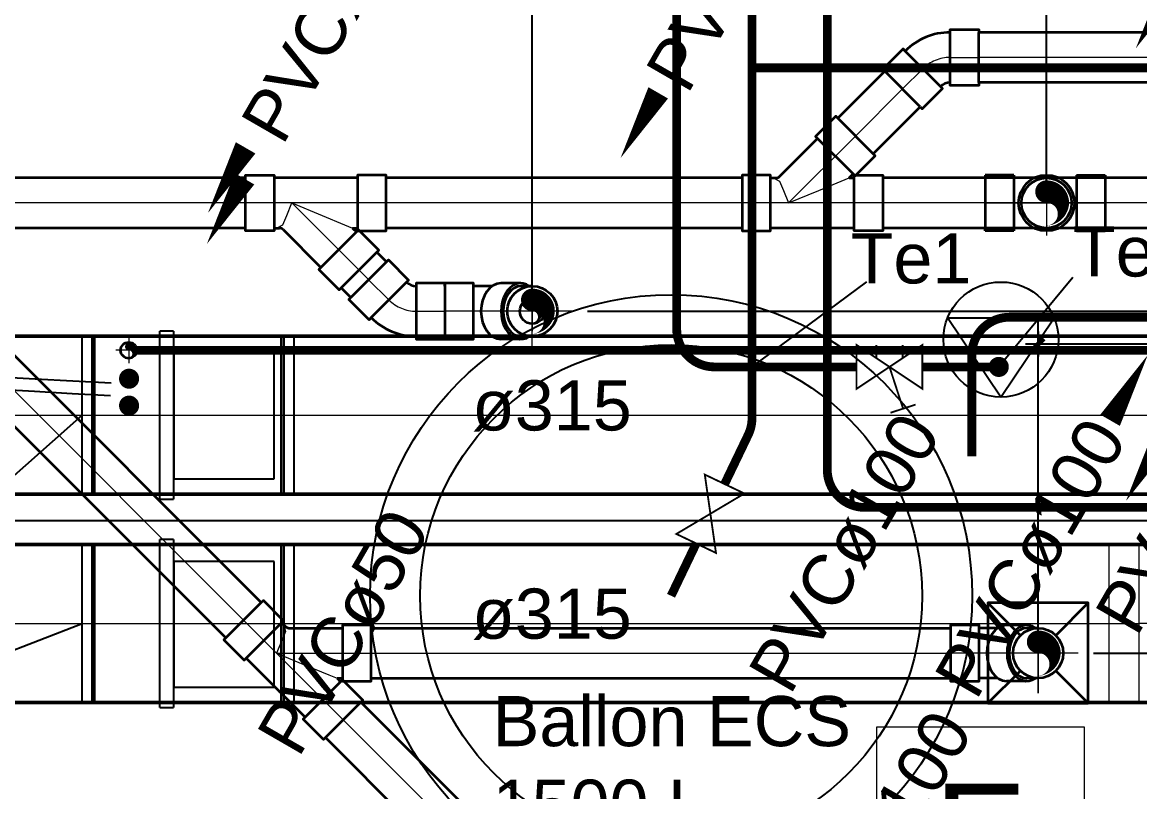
# Model space of a CAD drawing. Header units: metres. Extents: x -101133.8 to -101066.7, y -24899.3 to -24824.7.
# Drawn here: x -101104.824 to -101102.598, y -24849.454 to -24847.921 of the extents above; entities that cross this region are included whole.
import ezdxf

# ---------------------------------------------------------------- set-up
doc = ezdxf.new("R2010")
doc.units = ezdxf.units.M
doc.header["$LTSCALE"] = 0.2
doc.header["$PDSIZE"] = -5
doc.linetypes.add('AXES', pattern=[50.8, 31.75, -6.35, 6.35, -6.35])
doc.linetypes.add('CACHE', pattern=[9.525, 6.35, -3.175])
for name, color, linetype in [('CMT-CONDENSATS', 6, 'AXES'), ('CMT-COTATION DIVERS', 1, 'Continuous'), ('CMT-CVC-CCF', 6, 'Continuous'), ('CMT-CVC-CONDENSATS', 6, 'Continuous'), ('CMT-CVC-CTA1-REPRISE', 11, 'Continuous'), ('CMT-CVC-CTA1-SOUFFLAGE', 4, 'Continuous'), ('CMT-CVC-MATERIEL', 30, 'Continuous'), ('CMT-PLB-EC-U', 1, 'Continuous'), ('CMT-PLB-EF-U', 140, 'Continuous'), ('CMT-PLB-EU', 3, 'Continuous'), ('CMT-PLB-EV', 34, 'Continuous'), ('CMT-PLB-EV-SOUS DALLAGE', 1, 'Continuous'), ('CMT-PLB-REC-U', 30, 'Continuous'), ('CMT-PLB-VP', 5, 'Continuous'), ('CMT-VRV1', 5, 'Continuous')]:
    doc.layers.add(name, color=color, linetype=linetype)
doc.styles.add('Arial', font='arial.ttf')
doc.styles.get("Standard").update_dxf_attribs({"font": 'arial.ttf'})
doc.dimstyles.get("Standard").update_dxf_attribs({"dimtxt": 0.18, "dimasz": 0.18, "dimexe": 0.18, "dimexo": 0.0625, "dimgap": 0.09, "dimtad": 0, "dimtih": 1, "dimtoh": 1, "dimdec": 4, "dimzin": 0, "dimdsep": 46, "dimtxsty": 'Standard', "dimcen": 0.09, "dimadec": 0, "dimazin": 0, "dimtfac": 1, "dimtdec": 4, "dimtofl": 0, "dimtmove": 0, "dimatfit": 3, "dimfxl": 1, "dimtolj": 1, "dimtzin": 0, "dimarcsym": 0})

# ---------------------------------------------------------------- blocks, each defined once
blk = doc.blocks.new('zw$5AAE')
for p, q in [((-402, 157.5), (-422, 157.5)), ((-422, 0), (-422, 157.5)), ((-402, 157.5), (-402, 0)), ((-397, 157.5), (-402, 157.5)), ((-402, 0), (-402, 157.5)), ((-182, 157.5), (-397, 157.5)), ((-397, 0), (-397, 157.5)), ((-397, 157.5), (-397, 0)), ((-155, 167.5), (-182, 167.5)), ((-182, 0), (-182, 167.5)), ((-155, 167.5), (-155, 0)), ((-25, 157.5), (-155, 157.5)), ((-25, 157.5), (-25, 0)), ((-20, 157.5), (-25, 157.5)), ((-25, 0), (-25, 157.5)), ((-20, 157.5), (-20, 0)), ((0, 157.5), (-20, 157.5)), ((-20, 0), (-20, 157.5)), ((0, 157.5), (0, 0)), ((-182.7, 126.8), (-382.7, 126.8)), ((-382.7, 126.8), (-382.7, -123.2)), ((-182.7, -123.2), (-182.7, 126.8)), ((-402, 0), (-402, -157.5)), ((-397, 0), (-397, -157.5)), ((-25, 0), (-25, -157.5)), ((-25, -157.5), (-25, 0)), ((0, 0), (0, -157.5)), ((-422, -157.5), (-422, 0)), ((-402, -157.5), (-402, 0)), ((-397, -157.5), (-397, 0)), ((-182, -167.5), (-182, 0)), ((-155, 0), (-155, -167.5)), ((-20, 0), (-20, -157.5)), ((-20, -157.5), (-20, 0)), ((-382.7, -123.2), (-182.7, -123.2)), ((-422, -157.5), (-402, -157.5)), ((-402, -157.5), (-397, -157.5)), ((-397, -157.5), (-182, -157.5)), ((-182, -167.5), (-155, -167.5)), ((-155, -157.5), (-25, -157.5)), ((-25, -157.5), (-20, -157.5)), ((-20, -157.5), (0, -157.5))]:
    blk.add_line(p, q)
blk = doc.blocks.new('COT-45')
at = {"color": 0}
for p, q in [((0, -1), (0, 1)), ((-1, 0), (1, 0))]:
    blk.add_line(p, q, dxfattribs=at)
at = {"color": 0, "const_width": 0.4}
blk.add_lwpolyline([(-0.442, -0.442), (0.442, 0.442)], dxfattribs=at)
blk = doc.blocks.new('*D118')
at = {"layer": 'CMT-COTATION DIVERS', "color": 0, "lineweight": -2}
for p, q in [((-101106.0993, -24848.5677), (-101106.0993, -24847.2548)), ((-101103.8082, -24848.4669), (-101103.8082, -24847.2548)), ((-101106.0743, -24847.3048), (-101103.8332, -24847.3048))]:
    blk.add_line(p, q, dxfattribs=at)
at = {"layer": 'Defpoints', "color": 0, "lineweight": 15}
for p in [(-101103.8082, -24847.3048), (-101103.8082, -24848.4969), (-101106.0993, -24848.5977)]:
    blk.add_point(p, dxfattribs=at)
at = {"layer": 'CMT-COTATION DIVERS', "color": 0, "lineweight": -2, "xscale": 0.025, "yscale": 0.025, "zscale": 0.025, "rotation": 180}
blk.add_blockref('COT-45', (-101106.0993, -24847.3048), dxfattribs=at)
at = {"layer": 'CMT-COTATION DIVERS', "color": 0, "lineweight": -2, "xscale": 0.025, "yscale": 0.025, "zscale": 0.025}
blk.add_blockref('COT-45', (-101103.8082, -24847.3048), dxfattribs=at)
at = {"layer": 'CMT-COTATION DIVERS', "color": 0, "lineweight": 15, "insert": (-101104.9538, -24847.229), "char_height": 0.075, "attachment_point": 5}
blk.add_mtext('\\A1;229', dxfattribs=at)
blk = doc.blocks.new('*D119')
at = {"layer": 'CMT-COTATION DIVERS', "color": 0, "lineweight": -2}
for p, q in [((-101103.8082, -24848.4669), (-101103.8082, -24847.2548)), ((-101102.7835, -24848.2512), (-101102.7835, -24847.2548)), ((-101103.7832, -24847.3048), (-101102.8085, -24847.3048))]:
    blk.add_line(p, q, dxfattribs=at)
at = {"layer": 'Defpoints', "color": 0, "lineweight": 15}
for p in [(-101102.7835, -24847.3048), (-101102.7835, -24848.2812), (-101103.8082, -24848.4969)]:
    blk.add_point(p, dxfattribs=at)
at = {"layer": 'CMT-COTATION DIVERS', "color": 0, "lineweight": -2, "xscale": 0.025, "yscale": 0.025, "zscale": 0.025, "rotation": 180}
blk.add_blockref('COT-45', (-101103.8082, -24847.3048), dxfattribs=at)
at = {"layer": 'CMT-COTATION DIVERS', "color": 0, "lineweight": -2, "xscale": 0.025, "yscale": 0.025, "zscale": 0.025}
blk.add_blockref('COT-45', (-101102.7835, -24847.3048), dxfattribs=at)
at = {"layer": 'CMT-COTATION DIVERS', "color": 0, "lineweight": 15, "insert": (-101103.2958, -24847.229), "char_height": 0.075, "attachment_point": 5}
blk.add_mtext('\\A1;102', dxfattribs=at)
blk = doc.blocks.new('*D120')
at = {"layer": 'CMT-COTATION DIVERS', "color": 0, "lineweight": -2}
for p, q in [((-101102.7835, -24848.2512), (-101102.7835, -24847.2548)), ((-101102.4068, -24848.2512), (-101102.4068, -24847.2548)), ((-101102.7585, -24847.3048), (-101102.4318, -24847.3048))]:
    blk.add_line(p, q, dxfattribs=at)
at = {"layer": 'Defpoints', "color": 0, "lineweight": 15}
for p in [(-101102.4068, -24847.3048), (-101102.7835, -24848.2812), (-101102.4068, -24848.2812)]:
    blk.add_point(p, dxfattribs=at)
at = {"layer": 'CMT-COTATION DIVERS', "color": 0, "lineweight": -2, "xscale": 0.025, "yscale": 0.025, "zscale": 0.025, "rotation": 180}
blk.add_blockref('COT-45', (-101102.7835, -24847.3048), dxfattribs=at)
at = {"layer": 'CMT-COTATION DIVERS', "color": 0, "lineweight": -2, "xscale": 0.025, "yscale": 0.025, "zscale": 0.025}
blk.add_blockref('COT-45', (-101102.4068, -24847.3048), dxfattribs=at)
at = {"layer": 'CMT-COTATION DIVERS', "color": 0, "lineweight": 15, "insert": (-101102.5951, -24847.2289), "char_height": 0.075, "attachment_point": 5}
blk.add_mtext('\\A1;38', dxfattribs=at)
blk = doc.blocks.new('*D126')
at = {"layer": 'CMT-COTATION DIVERS', "color": 0, "lineweight": -2}
for p, q in [((-101102.8002, -24849.1483), (-101102.8002, -24848.5124)), ((-101100.5433, -24848.7035), (-101100.5433, -24848.5124)), ((-101100.5683, -24848.5624), (-101102.7752, -24848.5624))]:
    blk.add_line(p, q, dxfattribs=at)
at = {"layer": 'Defpoints', "color": 0, "lineweight": 15}
for p in [(-101102.8002, -24848.5624), (-101100.5433, -24848.7335), (-101102.8002, -24849.1783)]:
    blk.add_point(p, dxfattribs=at)
at = {"layer": 'CMT-COTATION DIVERS', "color": 0, "lineweight": -2, "xscale": 0.025, "yscale": 0.025, "zscale": 0.025, "rotation": 180}
blk.add_blockref('COT-45', (-101102.8002, -24848.5624), dxfattribs=at)
at = {"layer": 'CMT-COTATION DIVERS', "color": 0, "lineweight": -2, "xscale": 0.025, "yscale": 0.025, "zscale": 0.025}
blk.add_blockref('COT-45', (-101100.5433, -24848.5624), dxfattribs=at)
at = {"layer": 'CMT-COTATION DIVERS', "color": 0, "lineweight": 15, "insert": (-101101.6718, -24848.4866), "char_height": 0.075, "attachment_point": 5}
blk.add_mtext('\\A1;226', dxfattribs=at)
blk = doc.blocks.new('*D129')
at = {"layer": 'CMT-COTATION DIVERS', "color": 0, "lineweight": -2}
for p, q in [((-101102.6902, -24849.1783), (-101101.3327, -24849.1783)), ((-101101.3827, -24850.1438), (-101101.3827, -24849.2033)), ((-101102.7143, -24850.1688), (-101101.3327, -24850.1688))]:
    blk.add_line(p, q, dxfattribs=at)
at = {"layer": 'Defpoints', "color": 0, "lineweight": 15}
for p in [(-101102.7202, -24849.1783), (-101101.3827, -24849.1783), (-101102.7443, -24850.1688)]:
    blk.add_point(p, dxfattribs=at)
at = {"layer": 'CMT-COTATION DIVERS', "color": 0, "lineweight": -2, "xscale": 0.025, "yscale": 0.025, "zscale": 0.025}
for p, rotation in [((-101101.3827, -24849.1783), 90), ((-101101.3827, -24850.1688), 270)]:
    blk.add_blockref('COT-45', p, dxfattribs=dict(at, rotation=rotation))
at = {"layer": 'CMT-COTATION DIVERS', "color": 0, "lineweight": 15, "insert": (-101101.4585, -24849.6735), "char_height": 0.075, "attachment_point": 5, "rotation": 90}
blk.add_mtext('\\A1;99', dxfattribs=at)
blk = doc.blocks.new('*D130')
at = {"layer": 'CMT-COTATION DIVERS', "color": 0, "lineweight": -2}
for p, q in [((-101105.9893, -24848.9142), (-101101.3327, -24848.9142)), ((-101101.3827, -24849.1533), (-101101.3827, -24848.9392)), ((-101102.6902, -24849.1783), (-101101.3327, -24849.1783))]:
    blk.add_line(p, q, dxfattribs=at)
at = {"layer": 'Defpoints', "color": 0, "lineweight": 15}
for p in [(-101106.0193, -24848.9142), (-101101.3827, -24848.9142), (-101102.7202, -24849.1783)]:
    blk.add_point(p, dxfattribs=at)
at = {"layer": 'CMT-COTATION DIVERS', "color": 0, "lineweight": -2, "xscale": 0.025, "yscale": 0.025, "zscale": 0.025}
for p, rotation in [((-101101.3827, -24848.9142), 90), ((-101101.3827, -24849.1783), 270)]:
    blk.add_blockref('COT-45', p, dxfattribs=dict(at, rotation=rotation))
at = {"layer": 'CMT-COTATION DIVERS', "color": 0, "lineweight": 15, "insert": (-101101.4585, -24849.0463), "char_height": 0.075, "attachment_point": 5, "rotation": 90}
blk.add_mtext('\\A1;26', dxfattribs=at)
blk = doc.blocks.new('*D131')
at = {"layer": 'CMT-COTATION DIVERS', "color": 0, "lineweight": -2}
for p, q in [((-101103.6982, -24848.4969), (-101101.3327, -24848.4969)), ((-101101.3827, -24848.8892), (-101101.3827, -24848.5219)), ((-101105.9893, -24848.9142), (-101101.3327, -24848.9142))]:
    blk.add_line(p, q, dxfattribs=at)
at = {"layer": 'Defpoints', "color": 0, "lineweight": 15}
for p in [(-101103.7282, -24848.4969), (-101101.3827, -24848.4969), (-101106.0193, -24848.9142)]:
    blk.add_point(p, dxfattribs=at)
at = {"layer": 'CMT-COTATION DIVERS', "color": 0, "lineweight": -2, "xscale": 0.025, "yscale": 0.025, "zscale": 0.025}
for p, rotation in [((-101101.3827, -24848.4969), 90), ((-101101.3827, -24848.9142), 270)]:
    blk.add_blockref('COT-45', p, dxfattribs=dict(at, rotation=rotation))
at = {"layer": 'CMT-COTATION DIVERS', "color": 0, "lineweight": 15, "insert": (-101101.4578, -24848.7056), "char_height": 0.075, "attachment_point": 5, "rotation": 90}
blk.add_mtext('\\A1;42', dxfattribs=at)
blk = doc.blocks.new('*D132')
at = {"layer": 'CMT-COTATION DIVERS', "color": 0, "lineweight": -2}
for p, q in [((-101102.2968, -24848.2812), (-101101.3327, -24848.2812)), ((-101101.3827, -24848.4719), (-101101.3827, -24848.3062)), ((-101103.6982, -24848.4969), (-101101.3327, -24848.4969))]:
    blk.add_line(p, q, dxfattribs=at)
at = {"layer": 'Defpoints', "color": 0, "lineweight": 15}
for p in [(-101102.3268, -24848.2812), (-101101.3827, -24848.2812), (-101103.7282, -24848.4969)]:
    blk.add_point(p, dxfattribs=at)
at = {"layer": 'CMT-COTATION DIVERS', "color": 0, "lineweight": -2, "xscale": 0.025, "yscale": 0.025, "zscale": 0.025}
for p, rotation in [((-101101.3827, -24848.2812), 90), ((-101101.3827, -24848.4969), 270)]:
    blk.add_blockref('COT-45', p, dxfattribs=dict(at, rotation=rotation))
at = {"layer": 'CMT-COTATION DIVERS', "color": 0, "lineweight": 15, "insert": (-101101.4578, -24848.3891), "char_height": 0.075, "attachment_point": 5, "rotation": 90}
blk.add_mtext('\\A1;22', dxfattribs=at)
blk = doc.blocks.new('*D134')
at = {"layer": 'CMT-COTATION DIVERS', "color": 0, "lineweight": -2}
for p, q in [((-101104.1626, -24846.4877), (-101101.3327, -24846.4877)), ((-101101.3827, -24847.9662), (-101101.3827, -24846.5127)), ((-101101.8305, -24847.9912), (-101101.3327, -24847.9912))]:
    blk.add_line(p, q, dxfattribs=at)
at = {"layer": 'Defpoints', "color": 0, "lineweight": 15}
for p in [(-101104.1926, -24846.4877), (-101101.3827, -24846.4877), (-101101.8605, -24847.9912)]:
    blk.add_point(p, dxfattribs=at)
at = {"layer": 'CMT-COTATION DIVERS', "color": 0, "lineweight": -2, "xscale": 0.025, "yscale": 0.025, "zscale": 0.025}
for p, rotation in [((-101101.3827, -24846.4877), 90), ((-101101.3827, -24847.9912), 270)]:
    blk.add_blockref('COT-45', p, dxfattribs=dict(at, rotation=rotation))
at = {"layer": 'CMT-COTATION DIVERS', "color": 0, "lineweight": 15, "insert": (-101101.4585, -24847.2394), "char_height": 0.075, "attachment_point": 5, "rotation": 90}
blk.add_mtext('\\A1;150', dxfattribs=at)
blk = doc.blocks.new('*D136')
at = {"layer": 'CMT-COTATION DIVERS', "color": 0, "lineweight": -2}
for p, q in [((-101104.5691, -24845.3617), (-101101.3327, -24845.3617)), ((-101101.3827, -24847.9662), (-101101.3827, -24845.3867)), ((-101101.8305, -24847.9912), (-101101.3327, -24847.9912))]:
    blk.add_line(p, q, dxfattribs=at)
at = {"layer": 'Defpoints', "color": 0, "lineweight": 15}
for p in [(-101104.5991, -24845.3617), (-101101.3827, -24845.3617), (-101101.8605, -24847.9912)]:
    blk.add_point(p, dxfattribs=at)
at = {"layer": 'CMT-COTATION DIVERS', "color": 0, "lineweight": -2, "xscale": 0.025, "yscale": 0.025, "zscale": 0.025}
for p, rotation in [((-101101.3827, -24845.3617), 90), ((-101101.3827, -24847.9912), 270)]:
    blk.add_blockref('COT-45', p, dxfattribs=dict(at, rotation=rotation))
at = {"layer": 'CMT-COTATION DIVERS', "color": 0, "lineweight": 15, "insert": (-101101.4585, -24846.6764), "char_height": 0.075, "attachment_point": 5, "rotation": 90}
blk.add_mtext('\\A1;263', dxfattribs=at)

msp = doc.modelspace()

# ---------------------------------------------------------------- linework, layer by layer
at = {"layer": 'CMT-CONDENSATS', "const_width": 0.0175}
msp.add_lwpolyline([(-101104.5965, -24848.5748), (-101102.4824, -24848.5748)], dxfattribs=at)
at = {"layer": 'CMT-CVC-CCF'}
for q in [(-101104.7054, -24848.7041), (-101104.7054, -24849.1191)]:
    msp.add_line((-101105.5358, -24849.442), q, dxfattribs=at)
at = {"layer": 'CMT-CVC-CONDENSATS', "color": 8, "linetype": 'AXES', "lineweight": 20}
for p, q in [((-101104.6125, -24848.5492), (-101104.6125, -24848.6004)), ((-101104.5869, -24848.5748), (-101104.6381, -24848.5748))]:
    msp.add_line(p, q, dxfattribs=at)
at = {"layer": 'CMT-CVC-CONDENSATS', "linetype": 'Continuous', "lineweight": 20}
msp.add_lwpolyline([(-101104.6045, -24848.561, 0, 0, 0), (-101104.4545, -24848.3012, 0, 0.045, 0), (-101104.3795, -24848.1713, 0.045, 0.045, 0)], format="xyseb", dxfattribs=at)
at = {"layer": 'CMT-CVC-CONDENSATS', "color": 8, "linetype": 'Continuous', "lineweight": 20}
msp.add_lwpolyline([(-101104.6125, -24848.5614, 0.00192, 0.00192, -0.414214), (-101104.5991, -24848.5748, 0.00192, 0, -0.394163), (-101104.6125, -24848.5892, 0, 0.00192, 1.001955), (-101104.6125, -24848.5739, 0, 0, 0), (-101104.6125, -24848.5712, 0.0072, 0.0072, -1), (-101104.6125, -24848.564, 0, 0, 0), (-101104.6161, -24848.5676, 0, 0, 0), (-101104.6125, -24848.5676, 0.0106, 0.0106, -0.414214), (-101104.6053, -24848.5748, 0, 0, 0), (-101104.6058, -24848.5712, 0.0096, 0, -0.468375), (-101104.6077, -24848.5879, 0, 0, 0)], format="xyseb", dxfattribs=at)
at = {"layer": 'CMT-CVC-CONDENSATS', "lineweight": 35}
msp.add_circle((-101104.6125, -24848.5748), 0.016, dxfattribs=at)
at = {"layer": 'CMT-CVC-CTA1-REPRISE', "lineweight": 50}
for p, q in [((-101105.0533, -24848.5466), (-101102.1818, -24848.5466)), ((-101105.0533, -24848.8616), (-101102.1818, -24848.8616))]:
    msp.add_line(p, q, dxfattribs=at)
at = {"layer": 'CMT-CVC-CTA1-REPRISE', "color": 8, "linetype": 'AXES', "lineweight": 20}
msp.add_line((-101105.0533, -24848.7041), (-101102.1818, -24848.7041), dxfattribs=at)
at = {"layer": 'CMT-CVC-CTA1-SOUFFLAGE', "lineweight": 50}
for p, q in [((-101105.1402, -24848.9616), (-101102.5988, -24848.9616)), ((-101105.0402, -24849.2766), (-101102.5988, -24849.2766))]:
    msp.add_line(p, q, dxfattribs=at)
at = {"layer": 'CMT-CVC-CTA1-SOUFFLAGE', "color": 8, "linetype": 'CACHE', "lineweight": 20}
msp.add_line((-101102.6588, -24849.2766), (-101102.6588, -24848.9616), dxfattribs=at)
at = {"layer": 'CMT-CVC-CTA1-SOUFFLAGE', "color": 8, "linetype": 'Continuous', "lineweight": 20}
msp.add_line((-101102.5988, -24849.2766), (-101102.5988, -24848.9616), dxfattribs=at)
at = {"layer": 'CMT-CVC-CTA1-SOUFFLAGE', "color": 8, "linetype": 'AXES', "lineweight": 20}
msp.add_line((-101105.1402, -24849.1191), (-101102.5988, -24849.1191), dxfattribs=at)
at = {"layer": 'CMT-CVC-CTA1-SOUFFLAGE', "lineweight": 50}
for points in [[(-101102.2647, -24849.1), (-101102.3311, -24849.0336), (-101102.5048, -24848.9616), (-101102.5988, -24848.9616)], [(-101102.4874, -24849.3227), (-101102.5096, -24849.3006), (-101102.5675, -24849.2766), (-101102.5988, -24849.2766)]]:
    msp.add_lwpolyline(points, dxfattribs=at)
at = {"layer": 'CMT-CVC-CTA1-SOUFFLAGE', "color": 8, "linetype": 'AXES', "lineweight": 20}
msp.add_lwpolyline([(-101102.376, -24849.2114), (-101102.4203, -24849.1671), (-101102.5361, -24849.1191), (-101102.5988, -24849.1191)], dxfattribs=at)
at = {"layer": 'CMT-CVC-MATERIEL'}
for radius in [0.6, 0.5]:
    msp.add_circle((-101103.5316, -24849.064), radius, dxfattribs=at)
at = {"layer": 'CMT-PLB-EC-U'}
msp.add_line((-101103.1421, -24848.4386), (-101103.3704, -24848.6079), dxfattribs=at)
at = {"layer": 'CMT-PLB-EC-U', "const_width": 0.0175}
for points in [[(-101103.3704, -24848.7103), (-101103.3704, -24847.2475)], [(-101102.2833, -24848.0118), (-101103.3704, -24848.0118)], [(-101103.425, -24848.8413), (-101103.3777, -24848.7427)], [(-101103.5316, -24849.064), (-101103.4816, -24848.9597)]]:
    msp.add_lwpolyline(points, dxfattribs=at)
msp.add_lwpolyline([(-101103.3777, -24848.7427, 0.112084), (-101103.3704, -24848.7103)], format="xyb", dxfattribs=at)
at = {"layer": 'CMT-PLB-EC-U'}
for radius in [0.6, 0.5]:
    msp.add_circle((-101103.5316, -24849.064), radius, dxfattribs=at)
at = {"layer": 'CMT-PLB-EF-U', "const_width": 0.0175}
for points in [[(-101103.2204, -24847.0975), (-101103.2204, -24848.8129)], [(-101100.9252, -24848.5088), (-101102.8574, -24848.5088)], [(-101102.9324, -24848.5838), (-101102.9324, -24848.786)], [(-101103.1454, -24848.8879), (-101102.5251, -24848.8879)]]:
    msp.add_lwpolyline(points, dxfattribs=at)
for points in [[(-101102.8574, -24848.5088, 0.414214), (-101102.9324, -24848.5838)], [(-101103.2204, -24848.8129, 0.414214), (-101103.1454, -24848.8879)]]:
    msp.add_lwpolyline(points, format="xyb", dxfattribs=at)
at = {"layer": 'CMT-PLB-EF-U', "color": 7, "linetype": 'Continuous', "lineweight": 20, "const_width": 0.00368}
for points in [[(-101103.0308, -24848.6079), (-101103.0308, -24848.5641), (-101103.0701, -24848.5904), (-101103.0701, -24848.5641), (-101103.0701, -24848.5904), (-101103.162, -24848.6516), (-101103.162, -24848.5641), (-101103.1226, -24848.5904), (-101103.1226, -24848.5641), (-101103.1226, -24848.5904), (-101103.0964, -24848.6079), (-101103.0693, -24848.6911), (-101103.0444, -24848.683), (-101103.0943, -24848.6992), (-101103.0693, -24848.6911), (-101103.0964, -24848.6079), (-101103.0308, -24848.5641), (-101103.0308, -24848.6516), (-101103.162, -24848.5641), (-101103.162, -24848.6079)], [(-101103.4816, -24848.9597), (-101103.5211, -24848.9408), (-101103.3855, -24848.8602), (-101103.4644, -24848.8225), (-101103.4422, -24848.9786), (-101103.5211, -24848.9408), (-101103.3855, -24848.8602), (-101103.425, -24848.8413)]]:
    msp.add_lwpolyline(points, dxfattribs=at)
at = {"layer": 'CMT-PLB-EF-U', "linetype": 'Continuous', "lineweight": 20}
msp.add_lwpolyline([(-101102.9149, -24849.3254), (-101102.7084, -24849.3254), (-101102.7084, -24849.7517), (-101103.1214, -24849.7517), (-101103.1214, -24849.3254), (-101102.9149, -24849.3254)], dxfattribs=at)
at = {"layer": 'CMT-PLB-EU', "color": 8, "linetype": 'AXES', "lineweight": 20}
for p, q in [((-101103.8082, -24848.4569), (-101103.8082, -24848.5369)), ((-101103.7682, -24848.4969), (-101103.8482, -24848.4969)), ((-101102.8002, -24849.0983), (-101102.8002, -24849.2583)), ((-101102.7202, -24849.1783), (-101102.8802, -24849.1783))]:
    msp.add_line(p, q, dxfattribs=at)
at = {"layer": 'CMT-PLB-EU', "lineweight": 35}
for p, q in [((-101102.9002, -24849.0783), (-101102.8356, -24849.143)), ((-101102.7649, -24849.143), (-101102.7002, -24849.0783)), ((-101102.9002, -24849.2783), (-101102.8356, -24849.2137)), ((-101102.7649, -24849.2137), (-101102.7002, -24849.2783))]:
    msp.add_line(p, q, dxfattribs=at)
at = {"layer": 'CMT-PLB-EU', "color": 8, "linetype": 'Continuous', "lineweight": 20}
for points in [[(-101103.8082, -24848.4759, 0.003, 0.003, -0.414214), (-101103.7872, -24848.4969, 0.003, 0, -0.394163), (-101103.8082, -24848.5194, 0, 0.003, 1.001955), (-101103.8082, -24848.4954, 0, 0, 0), (-101103.8082, -24848.4913, 0.0112, 0.0112, -1), (-101103.8082, -24848.48, 0, 0, 0), (-101103.8138, -24848.4857, 0, 0, 0), (-101103.8082, -24848.4857, 0.0165, 0.0165, -0.414214), (-101103.797, -24848.4969, 0, 0, 0), (-101103.7977, -24848.4913, 0.015, 0, -0.468375), (-101103.8007, -24848.5173, 0, 0, 0)], [(-101102.8002, -24849.1363, 0.006, 0.006, -0.414214), (-101102.7582, -24849.1783, 0.006, 0, -0.394163), (-101102.8002, -24849.2233, 0, 0.006, 1.001955), (-101102.8002, -24849.1753, 0, 0, 0), (-101102.8002, -24849.1671, 0.0225, 0.0225, -1), (-101102.8002, -24849.1446, 0, 0, 0), (-101102.8115, -24849.1558, 0, 0, 0), (-101102.8002, -24849.1558, 0.033, 0.033, -0.414214), (-101102.7777, -24849.1783, 0, 0, 0), (-101102.7792, -24849.1671, 0.03, 0, -0.468375), (-101102.7852, -24849.2191, 0, 0, 0)]]:
    msp.add_lwpolyline(points, format="xyseb", dxfattribs=at)
at = {"layer": 'CMT-PLB-EU', "linetype": 'Continuous', "lineweight": 20}
for points in [[(-101103.8207, -24848.5186, 0, 0, 0), (-101103.9707, -24848.7784, 0.045, 0, 0), (-101104.0457, -24848.9083, 0, 0, 0)], [(-101102.8252, -24849.2216, 0, 0, 0), (-101102.9752, -24849.4814, 0.045, 0, 0), (-101103.0502, -24849.6113, 0, 0, 0)]]:
    msp.add_lwpolyline(points, format="xyseb", dxfattribs=at)
at = {"layer": 'CMT-PLB-EU', "lineweight": 35}
msp.add_lwpolyline([(-101102.9002, -24849.2783), (-101102.7002, -24849.2783), (-101102.7002, -24849.0783), (-101102.9002, -24849.0783)], close=True, dxfattribs=at)
for centre, radius in [((-101103.8082, -24848.4969), 0.025), ((-101102.8002, -24849.1783), 0.05)]:
    msp.add_circle(centre, radius, dxfattribs=at)
at = {"layer": 'CMT-PLB-EV', "color": 8, "linetype": 'AXES', "lineweight": 20}
for p, q in [((-101102.7835, -24848.2662), (-101102.7835, -24848.3462)), ((-101102.7035, -24848.2812), (-101102.8635, -24848.2812))]:
    msp.add_line(p, q, dxfattribs=at)
at = {"layer": 'CMT-PLB-EV', "color": 8, "linetype": 'Continuous', "lineweight": 20}
msp.add_lwpolyline([(-101102.7835, -24848.2392, 0.006, 0.006, -0.414214), (-101102.7415, -24848.2812, 0.006, 0, -0.394163), (-101102.7835, -24848.3262, 0, 0.006, 1.001955), (-101102.7835, -24848.2782, 0, 0, 0), (-101102.7835, -24848.2699, 0.0225, 0.0225, -1), (-101102.7835, -24848.2474, 0, 0, 0), (-101102.7947, -24848.2587, 0, 0, 0), (-101102.7835, -24848.2587, 0.033, 0.033, -0.414214), (-101102.761, -24848.2812, 0, 0, 0), (-101102.7625, -24848.2699, 0.03, 0, -0.468375), (-101102.7685, -24848.3219, 0, 0, 0)], format="xyseb", dxfattribs=at)
at = {"layer": 'CMT-PLB-EV', "linetype": 'Continuous', "lineweight": 20}
msp.add_lwpolyline([(-101102.8085, -24848.3245, 0, 0, 0), (-101102.9585, -24848.5843, 0.045, 0, 0), (-101103.0335, -24848.7142, 0, 0, 0)], format="xyseb", dxfattribs=at)
at = {"layer": 'CMT-PLB-EV', "lineweight": 35}
msp.add_circle((-101102.7835, -24848.2812), 0.05, dxfattribs=at)
at = {"layer": 'CMT-PLB-EV-SOUS DALLAGE', "lineweight": 35}
for p, q in [((-101102.9756, -24848.0412), (-101102.9756, -24847.9412)), ((-101102.1619, -24847.9412), (-101102.9186, -24847.9412)), ((-101102.9186, -24848.0412), (-101102.9186, -24847.9412)), ((-101102.9947, -24848.0491), (-101103.0654, -24847.9784)), ((-101103.1994, -24848.1124), (-101103.1057, -24848.0187)), ((-101103.035, -24848.0894), (-101103.1057, -24848.0187)), ((-101102.1619, -24848.0412), (-101102.9186, -24848.0412)), ((-101103.1287, -24848.1831), (-101103.035, -24848.0894)), ((-101103.1287, -24848.1831), (-101103.1994, -24848.1124)), ((-101103.3153, -24848.2283), (-101103.2397, -24848.1527)), ((-101103.2397, -24848.1527), (-101103.169, -24848.2234)), ((-101104.3799, -24848.2312), (-101105.0274, -24848.2312)), ((-101104.3799, -24848.3312), (-101104.3799, -24848.2312)), ((-101104.3229, -24848.2312), (-101104.3229, -24848.3312)), ((-101104.1564, -24848.2312), (-101104.3229, -24848.2312)), ((-101104.1564, -24848.2312), (-101104.1564, -24848.3312)), ((-101103.3902, -24848.2312), (-101104.0994, -24848.2312)), ((-101104.0994, -24848.3312), (-101104.0994, -24848.2312)), ((-101103.3902, -24848.2312), (-101103.3902, -24848.3312)), ((-101103.3332, -24848.2312), (-101103.3224, -24848.2312)), ((-101103.3332, -24848.3312), (-101103.3332, -24848.2312)), ((-101103.1768, -24848.2312), (-101103.169, -24848.2234)), ((-101103.1768, -24848.2312), (-101103.1668, -24848.2312)), ((-101103.1668, -24848.3312), (-101103.1668, -24848.2312)), ((-101102.5811, -24848.2312), (-101103.1098, -24848.2312)), ((-101103.1098, -24848.2312), (-101103.1098, -24848.3312)), ((-101102.8485, -24848.2255), (-101102.9055, -24848.2255)), ((-101102.9055, -24848.2255), (-101102.9055, -24848.2312)), ((-101102.9055, -24848.2312), (-101102.9055, -24848.3312)), ((-101102.8485, -24848.2255), (-101102.8485, -24848.3369)), ((-101102.808, -24848.2312), (-101102.8485, -24848.2312)), ((-101102.7235, -24848.2312), (-101102.7589, -24848.2312)), ((-101102.7235, -24848.2255), (-101102.6665, -24848.2255)), ((-101102.7235, -24848.2255), (-101102.7235, -24848.3369)), ((-101102.6665, -24848.2255), (-101102.6665, -24848.2312)), ((-101102.6665, -24848.2312), (-101102.6665, -24848.3312)), ((-101104.3799, -24848.3312), (-101105.0274, -24848.3312)), ((-101104.3229, -24848.3312), (-101104.312, -24848.3312)), ((-101104.3049, -24848.3341), (-101104.2294, -24848.4097)), ((-101104.1664, -24848.3312), (-101104.1564, -24848.3312)), ((-101104.1664, -24848.3312), (-101104.1587, -24848.339)), ((-101103.3902, -24848.3312), (-101104.0994, -24848.3312)), ((-101103.1668, -24848.3312), (-101103.3332, -24848.3312)), ((-101102.5811, -24848.3312), (-101103.1098, -24848.3312)), ((-101102.9055, -24848.3369), (-101102.9055, -24848.3312)), ((-101102.808, -24848.3312), (-101102.8485, -24848.3312)), ((-101102.7235, -24848.3312), (-101102.7589, -24848.3312)), ((-101102.6665, -24848.3369), (-101102.6665, -24848.3312)), ((-101104.1587, -24848.339), (-101104.2294, -24848.4097)), ((-101102.8485, -24848.3369), (-101102.9055, -24848.3369)), ((-101102.7235, -24848.3369), (-101102.6665, -24848.3369)), ((-101105.0463, -24848.3793), (-101104.3482, -24849.0774)), ((-101104.1891, -24848.45), (-101104.1183, -24848.3793)), ((-101104.0989, -24848.3987), (-101104.1696, -24848.4694)), ((-101104.1183, -24848.3793), (-101104.0982, -24848.3994)), ((-101104.0586, -24848.439), (-101104.1293, -24848.5097)), ((-101103.8308, -24848.4412), (-101103.8711, -24848.4412)), ((-101105.117, -24848.45), (-101104.4189, -24849.1481)), ((-101104.1891, -24848.45), (-101104.1689, -24848.4701)), ((-101104.0395, -24848.4469), (-101104.0395, -24848.4469)), ((-101104.0395, -24848.4469), (-101104.0395, -24848.5469)), ((-101103.9825, -24848.4469), (-101103.9825, -24848.5469)), ((-101103.9825, -24848.4469), (-101103.9825, -24848.5469)), ((-101103.8884, -24848.4469), (-101103.9255, -24848.4469)), ((-101103.9255, -24848.5469), (-101103.9255, -24848.4469)), ((-101103.8082, -24848.4469), (-101103.8308, -24848.4469)), ((-101103.9825, -24848.5469), (-101103.9825, -24848.5469)), ((-101103.8884, -24848.5469), (-101103.9255, -24848.5469)), ((-101103.8308, -24848.5526), (-101103.8711, -24848.5526)), ((-101103.8082, -24848.5469), (-101103.8308, -24848.5469)), ((-101104.3482, -24849.0774), (-101104.4189, -24849.1481)), ((-101104.3786, -24849.1884), (-101104.3078, -24849.1177)), ((-101104.3078, -24849.1177), (-101104.3002, -24849.1254)), ((-101104.2931, -24849.1283), (-101104.1862, -24849.1283)), ((-101104.1862, -24849.1283), (-101104.1862, -24849.2283)), ((-101104.1292, -24849.1283), (-101102.9745, -24849.1283)), ((-101104.1292, -24849.2283), (-101104.1292, -24849.1283)), ((-101102.9745, -24849.1283), (-101102.9745, -24849.2283)), ((-101102.8804, -24849.1283), (-101102.9175, -24849.1283)), ((-101102.9175, -24849.2283), (-101102.9175, -24849.1283)), ((-101102.8228, -24849.1226), (-101102.8631, -24849.1226)), ((-101102.8002, -24849.1283), (-101102.8228, -24849.1283)), ((-101104.2609, -24849.3061), (-101104.3786, -24849.1884)), ((-101104.2609, -24849.3061), (-101104.1902, -24849.2354)), ((-101104.1972, -24849.2283), (-101104.1902, -24849.2354)), ((-101104.1972, -24849.2283), (-101104.1862, -24849.2283)), ((-101104.1292, -24849.2283), (-101102.9745, -24849.2283)), ((-101102.8804, -24849.2283), (-101102.9175, -24849.2283)), ((-101102.8228, -24849.234), (-101102.8631, -24849.234)), ((-101102.8002, -24849.2283), (-101102.8228, -24849.2283)), ((-101104.1499, -24849.2757), (-101104.2206, -24849.3464)), ((-101104.1499, -24849.2757), (-101103.8784, -24849.5472)), ((-101104.2206, -24849.3464), (-101103.9491, -24849.6179))]:
    msp.add_line(p, q, dxfattribs=at)
at = {"layer": 'CMT-PLB-EV-SOUS DALLAGE', "color": 8, "linetype": 'AXES', "lineweight": 20}
for p, q in [((-101102.9756, -24847.9912), (-101102.9186, -24847.9912)), ((-101102.1619, -24847.9912), (-101102.9186, -24847.9912)), ((-101103.0301, -24848.0137), (-101103.0704, -24848.054)), ((-101103.1641, -24848.1477), (-101103.0704, -24848.054)), ((-101103.2975, -24848.2812), (-101103.1641, -24848.1477)), ((-101104.3799, -24848.2812), (-101105.0274, -24848.2812)), ((-101104.0994, -24848.2812), (-101104.3799, -24848.2812)), ((-101104.2871, -24848.2812), (-101104.1537, -24848.4146)), ((-101103.3902, -24848.2812), (-101104.0994, -24848.2812)), ((-101103.1098, -24848.2812), (-101103.3902, -24848.2812)), ((-101102.5811, -24848.2812), (-101103.1098, -24848.2812)), ((-101102.9055, -24848.2812), (-101102.6665, -24848.2812)), ((-101105.0816, -24848.4146), (-101104.3835, -24849.1128)), ((-101104.1537, -24848.4146), (-101104.1336, -24848.4348)), ((-101103.8082, -24848.5769), (-101103.8082, -24848.4169)), ((-101104.094, -24848.4744), (-101104.1343, -24848.4341)), ((-101104.0395, -24848.4969), (-101103.9825, -24848.4969)), ((-101104.0395, -24848.4969), (-101103.9825, -24848.4969)), ((-101103.7282, -24848.4969), (-101103.9825, -24848.4969)), ((-101104.1852, -24849.311), (-101104.3835, -24849.1128)), ((-101102.8002, -24849.2583), (-101102.8002, -24849.0983)), ((-101104.3179, -24849.1783), (-101104.1292, -24849.1783)), ((-101104.1292, -24849.1783), (-101102.9745, -24849.1783)), ((-101102.7202, -24849.1783), (-101102.9745, -24849.1783)), ((-101104.1852, -24849.311), (-101103.9137, -24849.5825))]:
    msp.add_line(p, q, dxfattribs=at)
at = {"layer": 'CMT-PLB-EV-SOUS DALLAGE', "linetype": 'Continuous', "lineweight": 20}
for points in [[(-101102.7556, -24848.2329, 0, 0, 0), (-101102.6056, -24847.9731, 0, 0.045, 0), (-101102.5306, -24847.8432, 0.045, 0.045, 0)], [(-101103.7823, -24848.4514, 0, 0, 0), (-101103.6323, -24848.1916, 0, 0.045, 0), (-101103.5573, -24848.0617, 0.045, 0.045, 0)], [(-101102.7752, -24849.135, 0, 0, 0), (-101102.6252, -24848.8752, 0, 0.045, 0), (-101102.5502, -24848.7453, 0.045, 0.045, 0)]]:
    msp.add_lwpolyline(points, format="xyseb", dxfattribs=at)
at = {"layer": 'CMT-PLB-EV-SOUS DALLAGE', "lineweight": 35}
for points in [[(-101102.9756, -24847.9412), (-101102.9756, -24847.9355), (-101102.9186, -24847.9355), (-101102.9186, -24847.9412)], [(-101103.0654, -24847.9784), (-101103.0694, -24847.9743), (-101103.1098, -24848.0147), (-101103.1057, -24848.0187)], [(-101102.9186, -24848.0412), (-101102.9186, -24848.0469), (-101102.9756, -24848.0469), (-101102.9756, -24848.0412)], [(-101103.035, -24848.0894), (-101103.031, -24848.0934), (-101102.9907, -24848.0531), (-101102.9947, -24848.0491)], [(-101103.1994, -24848.1124), (-101103.2035, -24848.1084), (-101103.2438, -24848.1487), (-101103.2397, -24848.1527)], [(-101103.169, -24848.2234), (-101103.165, -24848.2274), (-101103.1247, -24848.1871), (-101103.1287, -24848.1831)], [(-101104.3799, -24848.2312), (-101104.3799, -24848.2255), (-101104.3229, -24848.2255), (-101104.3229, -24848.2312)], [(-101104.0994, -24848.2312), (-101104.0994, -24848.2255), (-101104.1564, -24848.2255), (-101104.1564, -24848.2312)], [(-101103.3332, -24848.2312), (-101103.3332, -24848.2255), (-101103.3902, -24848.2255), (-101103.3902, -24848.2312)], [(-101103.1668, -24848.2312), (-101103.1668, -24848.2255), (-101103.1098, -24848.2255), (-101103.1098, -24848.2312)], [(-101104.3229, -24848.3312), (-101104.3229, -24848.3369), (-101104.3799, -24848.3369), (-101104.3799, -24848.3312)], [(-101104.1564, -24848.3312), (-101104.1564, -24848.3369), (-101104.0994, -24848.3369), (-101104.0994, -24848.3312)], [(-101103.3902, -24848.3312), (-101103.3902, -24848.3369), (-101103.3332, -24848.3369), (-101103.3332, -24848.3312)], [(-101103.1098, -24848.3312), (-101103.1098, -24848.3369), (-101103.1668, -24848.3369), (-101103.1668, -24848.3312)], [(-101104.1183, -24848.3793), (-101104.1143, -24848.3752), (-101104.1546, -24848.3349), (-101104.1587, -24848.339)], [(-101104.0989, -24848.3987), (-101104.0949, -24848.3947), (-101104.0546, -24848.435), (-101104.0586, -24848.439)], [(-101104.2294, -24848.4097), (-101104.2334, -24848.4137), (-101104.1931, -24848.454), (-101104.1891, -24848.45)], [(-101103.9825, -24848.4469), (-101103.9825, -24848.4412), (-101104.0395, -24848.4412), (-101104.0395, -24848.4469)], [(-101103.9255, -24848.4469), (-101103.9255, -24848.4412), (-101103.9825, -24848.4412), (-101103.9825, -24848.4469)], [(-101104.1293, -24848.5097), (-101104.1333, -24848.5138), (-101104.1736, -24848.4734), (-101104.1696, -24848.4694)], [(-101104.0395, -24848.5469), (-101104.0395, -24848.5526), (-101103.9825, -24848.5526), (-101103.9825, -24848.5469)], [(-101103.9825, -24848.5469), (-101103.9825, -24848.5526), (-101103.9255, -24848.5526), (-101103.9255, -24848.5469)], [(-101104.3078, -24849.1177), (-101104.3038, -24849.1137), (-101104.3441, -24849.0734), (-101104.3482, -24849.0774)], [(-101104.1292, -24849.1283), (-101104.1292, -24849.1226), (-101104.1862, -24849.1226), (-101104.1862, -24849.1283)], [(-101102.9175, -24849.1283), (-101102.9175, -24849.1226), (-101102.9745, -24849.1226), (-101102.9745, -24849.1283)], [(-101104.4189, -24849.1481), (-101104.4229, -24849.1521), (-101104.3826, -24849.1924), (-101104.3786, -24849.1884)], [(-101104.1902, -24849.2354), (-101104.1861, -24849.2313), (-101104.1458, -24849.2717), (-101104.1499, -24849.2757)], [(-101104.1862, -24849.2283), (-101104.1862, -24849.234), (-101104.1292, -24849.234), (-101104.1292, -24849.2283)], [(-101102.9745, -24849.2283), (-101102.9745, -24849.234), (-101102.9175, -24849.234), (-101102.9175, -24849.2283)], [(-101104.2206, -24849.3464), (-101104.2246, -24849.3504), (-101104.2649, -24849.3101), (-101104.2609, -24849.3061)]]:
    msp.add_lwpolyline(points, dxfattribs=at)
at = {"layer": 'CMT-PLB-EV-SOUS DALLAGE', "color": 8, "linetype": 'Continuous', "lineweight": 20}
for points in [[(-101102.7835, -24848.2392, 0.006, 0.006, -0.414214), (-101102.7415, -24848.2812, 0.006, 0, -0.394163), (-101102.7835, -24848.3262, 0, 0.006, 1.001955), (-101102.7835, -24848.2782, 0, 0, 0), (-101102.7835, -24848.2699, 0.0225, 0.0225, -1), (-101102.7835, -24848.2474, 0, 0, 0), (-101102.7947, -24848.2587, 0, 0, 0), (-101102.7835, -24848.2587, 0.033, 0.033, -0.414214), (-101102.761, -24848.2812, 0, 0, 0), (-101102.7625, -24848.2699, 0.03, 0, -0.468375), (-101102.7685, -24848.3219, 0, 0, 0)], [(-101103.8082, -24848.4549, 0.006, 0.006, -0.414214), (-101103.7662, -24848.4969, 0.006, 0, -0.394163), (-101103.8082, -24848.5419, 0, 0.006, 1.001955), (-101103.8082, -24848.4939, 0, 0, 0), (-101103.8082, -24848.4857, 0.0225, 0.0225, -1), (-101103.8082, -24848.4632, 0, 0, 0), (-101103.8195, -24848.4744, 0, 0, 0), (-101103.8082, -24848.4744, 0.033, 0.033, -0.414214), (-101103.7857, -24848.4969, 0, 0, 0), (-101103.7872, -24848.4857, 0.03, 0, -0.468375), (-101103.7932, -24848.5377, 0, 0, 0)], [(-101102.8002, -24849.1363, 0.006, 0.006, -0.414214), (-101102.7582, -24849.1783, 0.006, 0, -0.394163), (-101102.8002, -24849.2233, 0, 0.006, 1.001955), (-101102.8002, -24849.1753, 0, 0, 0), (-101102.8002, -24849.1671, 0.0225, 0.0225, -1), (-101102.8002, -24849.1446, 0, 0, 0), (-101102.8115, -24849.1558, 0, 0, 0), (-101102.8002, -24849.1558, 0.033, 0.033, -0.414214), (-101102.7777, -24849.1783, 0, 0, 0), (-101102.7792, -24849.1671, 0.03, 0, -0.468375), (-101102.7852, -24849.2191, 0, 0, 0)]]:
    msp.add_lwpolyline(points, format="xyseb", dxfattribs=at)
at = {"layer": 'CMT-PLB-EV-SOUS DALLAGE', "color": 8, "linetype": 'Continuous', "lineweight": 20, "extrusion": (0, 0, -1)}
for points in [[(101103.3282, -24848.2312), (101103.3154, -24848.2379), (101103.3079, -24848.2562), (101103.2975, -24848.2812), (101103.2372, -24848.2562), (101103.193, -24848.2379), (101103.1768, -24848.2312)], [(101104.3043, -24849.1212), (101104.3, -24849.135), (101104.3076, -24849.1533), (101104.3179, -24849.1783), (101104.2576, -24849.2033), (101104.2134, -24849.2216), (101104.1972, -24849.2283)]]:
    msp.add_lwpolyline(points, dxfattribs=at)
at = {"layer": 'CMT-PLB-EV-SOUS DALLAGE', "color": 8, "linetype": 'Continuous', "lineweight": 20}
msp.add_lwpolyline([(-101104.3179, -24848.3312), (-101104.3051, -24848.3245), (-101104.2975, -24848.3062), (-101104.2871, -24848.2812), (-101104.2268, -24848.3062), (-101104.1826, -24848.3245), (-101104.1664, -24848.3312)], dxfattribs=at)
at = {"layer": 'CMT-PLB-EV-SOUS DALLAGE', "lineweight": 35}
for centre, radius in [((-101102.7835, -24848.2812), 0.0557), ((-101103.8082, -24848.4969), 0.05), ((-101102.8002, -24849.1783), 0.05)]:
    msp.add_circle(centre, radius, dxfattribs=at)
for centre, radius, start, end in [((-101102.9756, -24848.0682), 0.127, 90, 135), ((-101102.9756, -24848.0682), 0.027, 90, 135), ((-101103.3224, -24848.2212), 0.01, 270, 315), ((-101104.312, -24848.3412), 0.01, 45, 90), ((-101104.0395, -24848.4199), 0.027, 225, 270), ((-101104.0395, -24848.4199), 0.127, 225, 270), ((-101104.2931, -24849.1183), 0.01, 225, 270)]:
    msp.add_arc(centre, radius, start, end, dxfattribs=at)
at = {"layer": 'CMT-PLB-EV-SOUS DALLAGE', "color": 8, "linetype": 'AXES', "lineweight": 20}
for centre, start, end in [((-101102.9756, -24848.0682), 90, 135), ((-101104.0395, -24848.4199), 225, 270)]:
    msp.add_arc(centre, 0.077, start, end, dxfattribs=at)
at = {"layer": 'CMT-PLB-EV-SOUS DALLAGE', "lineweight": 35}
for centre, major_axis, start_param, end_param in [((-101103.8711, -24848.4969), (0, -0.0557), 3.141593, 6.283185), ((-101103.8308, -24848.4969), (0, -0.0557), 2.685241, 6.739537), ((-101103.8308, -24848.4969), (0, -0.05), 3.141593, 6.283185), ((-101102.8631, -24849.1783), (0, -0.0557), 3.141593, 6.283185), ((-101102.8228, -24849.1783), (0, -0.0557), 2.685241, 6.739537), ((-101102.8228, -24849.1783), (0, -0.05), 3.141593, 6.283185)]:
    msp.add_ellipse(centre, major_axis=major_axis, ratio=0.707107, start_param=start_param, end_param=end_param, dxfattribs=at)
at = {"layer": 'CMT-PLB-REC-U'}
for p, q in [((-101102.7309, -24848.4295), (-101102.8786, -24848.6079)), ((-101102.8744, -24848.6679), (-101102.9806, -24848.5102)), ((-101102.9806, -24848.5102), (-101102.7681, -24848.5102)), ((-101102.8744, -24848.6679), (-101102.7681, -24848.5102))]:
    msp.add_line(p, q, dxfattribs=at)
at = {"layer": 'CMT-PLB-REC-U', "const_width": 0.0175}
for points in [[(-101103.5204, -24847.3975), (-101103.5204, -24848.5329)], [(-101103.4454, -24848.6079), (-101103.162, -24848.6079)], [(-101103.0308, -24848.6079), (-101102.8786, -24848.6079)]]:
    msp.add_lwpolyline(points, dxfattribs=at)
msp.add_lwpolyline([(-101103.5204, -24848.5329, 0.414214), (-101103.4454, -24848.6079)], format="xyb", dxfattribs=at)
at = {"layer": 'CMT-PLB-REC-U', "const_width": 0.02}
msp.add_lwpolyline([(-101102.8686, -24848.6079, -1), (-101102.8886, -24848.6079, -1)], format="xyb", close=True, dxfattribs=at)
at = {"layer": 'CMT-PLB-REC-U'}
msp.add_circle((-101102.8744, -24848.5533), 0.1146, dxfattribs=at)
at = {"layer": 'CMT-PLB-VP', "linetype": 'Continuous', "lineweight": 20}
msp.add_lwpolyline([(-101102.4318, -24848.3245, 0, 0, 0), (-101102.5818, -24848.5843, 0, 0.045, 0), (-101102.6568, -24848.7142, 0.045, 0.045, 0)], format="xyseb", dxfattribs=at)
at = {"layer": 'CMT-VRV1', "linetype": 'Continuous', "lineweight": 20}
for points in [[(-101104.6067, -24848.6228, 0, 0, 0), (-101104.4567, -24848.3629, 0, 0.045, 0), (-101104.3817, -24848.233, 0.045, 0.045, 0)], [(-101104.6067, -24848.6763, 0, 0, 0), (-101104.4567, -24848.4165, 0.045, 0, 0), (-101104.3817, -24848.2866, 0, 0, 0)]]:
    msp.add_lwpolyline(points, format="xyseb", dxfattribs=at)
at = {"layer": 'CMT-VRV1', "const_width": 0.02}
for points in [[(-101104.6217, -24848.6314, 1), (-101104.6017, -24848.6314, 1)], [(-101104.6217, -24848.685, 1), (-101104.6017, -24848.685, 1)]]:
    msp.add_lwpolyline(points, format="xyb", close=True, dxfattribs=at)
at = {"layer": 'CMT-VRV1', "linetype": 'Continuous'}
for points in [[(-101106.7135, -24847.4753), (-101106.7135, -24847.7431), (-101106.9666, -24847.9785), (-101106.9666, -24848.1155), (-101106.9666, -24848.5079), (-101106.3063, -24848.5752), (-101104.6485, -24848.6647)], [(-101106.6885, -24847.4753), (-101106.6885, -24847.7539), (-101106.9416, -24847.9894), (-101106.9416, -24848.1155), (-101106.9416, -24848.4853), (-101106.3043, -24848.5503), (-101104.6472, -24848.6397)]]:
    msp.add_open_spline(points, degree=3, dxfattribs=at)

# ---------------------------------------------------------------- block references
at = {"layer": 'CMT-CVC-CCF', "xscale": 0.001, "yscale": 0.001, "zscale": 0.001, "rotation": 180}
for p in [(-101104.7054, -24848.7041), (-101104.7054, -24849.1191)]:
    msp.add_blockref('zw$5AAE', p, dxfattribs=at)

# ---------------------------------------------------------------- texts
at = {"layer": 'CMT-CVC-CONDENSATS', "linetype": 'Continuous', "lineweight": 20, "insert": (-101104.3481, -24848.1445), "char_height": 0.1, "attachment_point": 4, "rotation": 60, "style": 'Arial'}
msp.add_mtext('PVCø32', dxfattribs=at)
at = {"layer": 'CMT-CVC-CTA1-REPRISE', "lineweight": 50, "insert": (-101103.61, -24848.6859), "char_height": 0.1, "attachment_point": 6, "style": 'Arial'}
msp.add_mtext('ø315', dxfattribs=at)
at = {"layer": 'CMT-CVC-CTA1-SOUFFLAGE', "lineweight": 50, "insert": (-101103.61, -24849.1009), "char_height": 0.1, "attachment_point": 6, "style": 'Arial'}
msp.add_mtext('ø315', dxfattribs=at)
at = {"layer": 'CMT-PLB-EC-U', "char_height": 0.1, "attachment_point": 4, "style": 'Arial'}
for s, insert in [('Te1', (-101103.1739, -24848.3922)), ('Ballon ECS\\P1500 L', (-101103.8873, -24849.3978))]:
    msp.add_mtext(s, dxfattribs=dict(at, insert=insert))
at = {"layer": 'CMT-PLB-EF-U', "insert": (-101103.0083, -24849.5385), "char_height": 0.2, "attachment_point": 4, "style": 'Arial'}
msp.add_mtext('E', dxfattribs=at)
at = {"layer": 'CMT-PLB-EU', "linetype": 'Continuous', "lineweight": 20, "char_height": 0.1, "attachment_point": 4, "rotation": 60, "style": 'Arial'}
for s, insert in [('PVCø50', (-101104.316, -24849.3647)), ('PVCø100', (-101103.273, -24849.833))]:
    msp.add_mtext(s, dxfattribs=dict(at, insert=insert))
at = {"layer": 'CMT-PLB-EV', "linetype": 'Continuous', "lineweight": 20, "insert": (-101103.3368, -24849.2401), "char_height": 0.1, "attachment_point": 4, "rotation": 60, "style": 'Arial'}
msp.add_mtext('PVCø100', dxfattribs=at)
at = {"layer": 'CMT-PLB-EV-SOUS DALLAGE', "linetype": 'Continuous', "lineweight": 20, "char_height": 0.1, "attachment_point": 4, "rotation": 60, "style": 'Arial'}
for insert in [(-101103.5413, -24848.0425), (-101102.646, -24849.1239)]:
    msp.add_mtext('PVCø100', dxfattribs=dict(at, insert=insert))
at = {"layer": 'CMT-PLB-REC-U', "insert": (-101102.7309, -24848.3784), "char_height": 0.1, "attachment_point": 4, "style": 'Arial'}
msp.add_mtext('Te3', dxfattribs=at)
at = {"layer": 'CMT-PLB-VP', "linetype": 'Continuous', "lineweight": 20, "insert": (-101102.9661, -24849.2504), "char_height": 0.1, "attachment_point": 4, "rotation": 60, "style": 'Arial'}
msp.add_mtext('PVCø100', dxfattribs=at)

# ---------------------------------------------------------------- dimensions: what is measured, and where the dimension line sits
at = {"layer": 'CMT-COTATION DIVERS', "lineweight": 15}
for base, p1, p2, picture, middle in [((-101101.3827, -24845.3617), (-101101.8605, -24847.9912), (-101104.5991, -24845.3617), '*D136', (-101101.4585, -24846.6764)), ((-101101.3827, -24846.4877), (-101101.8605, -24847.9912), (-101104.1926, -24846.4877), '*D134', (-101101.4585, -24847.2394)), ((-101101.3827, -24848.2812), (-101103.7282, -24848.4969), (-101102.3268, -24848.2812), '*D132', (-101101.4578, -24848.3891)), ((-101101.3827, -24848.4969), (-101106.0193, -24848.9142), (-101103.7282, -24848.4969), '*D131', (-101101.4578, -24848.7056)), ((-101101.3827, -24848.9142), (-101102.7202, -24849.1783), (-101106.0193, -24848.9142), '*D130', (-101101.4585, -24849.0463)), ((-101101.3827, -24849.1783), (-101102.7443, -24850.1688), (-101102.7202, -24849.1783), '*D129', (-101101.4585, -24849.6735))]:
    dim = msp.add_linear_dim(base=base, p1=p1, p2=p2, angle=90, dimstyle='Standard', override={"dimscale": 0.05, "dimtxt": 1.5, "dimasz": 0.5, "dimexe": 1, "dimexo": 0.6, "dimgap": 0.75, "dimtad": 1, "dimtih": 0, "dimtoh": 0, "dimdec": 0, "dimlfac": 100, "dimblk": 'COT-45', "dimcen": 0, "dimadec": 2, "dimazin": 2, "dimtdec": 2, "dimtix": 1, "dimtmove": 1, "dimfrac": 1}, dxfattribs=at)
    dim.commit()
    dim.dimension.update_dxf_attribs({"geometry": picture, "text_midpoint": middle})
for base, p1, p2, picture, middle in [((-101103.8082, -24847.3048), (-101106.0993, -24848.5977), (-101103.8082, -24848.4969), '*D118', (-101104.9538, -24847.229)), ((-101102.7835, -24847.3048), (-101103.8082, -24848.4969), (-101102.7835, -24848.2812), '*D119', (-101103.2958, -24847.229)), ((-101102.4068, -24847.3048), (-101102.7835, -24848.2812), (-101102.4068, -24848.2812), '*D120', (-101102.5951, -24847.2289)), ((-101102.8002, -24848.5624), (-101100.5433, -24848.7335), (-101102.8002, -24849.1783), '*D126', (-101101.6718, -24848.4866))]:
    dim = msp.add_linear_dim(base=base, p1=p1, p2=p2, dimstyle='Standard', override={"dimscale": 0.05, "dimtxt": 1.5, "dimasz": 0.5, "dimexe": 1, "dimexo": 0.6, "dimgap": 0.75, "dimtad": 1, "dimtih": 0, "dimtoh": 0, "dimdec": 0, "dimlfac": 100, "dimblk": 'COT-45', "dimcen": 0, "dimadec": 2, "dimazin": 2, "dimtdec": 2, "dimtix": 1, "dimtmove": 1, "dimfrac": 1}, dxfattribs=at)
    dim.commit()
    dim.dimension.update_dxf_attribs({"geometry": picture, "text_midpoint": middle})

doc.saveas('drawing.dxf')
